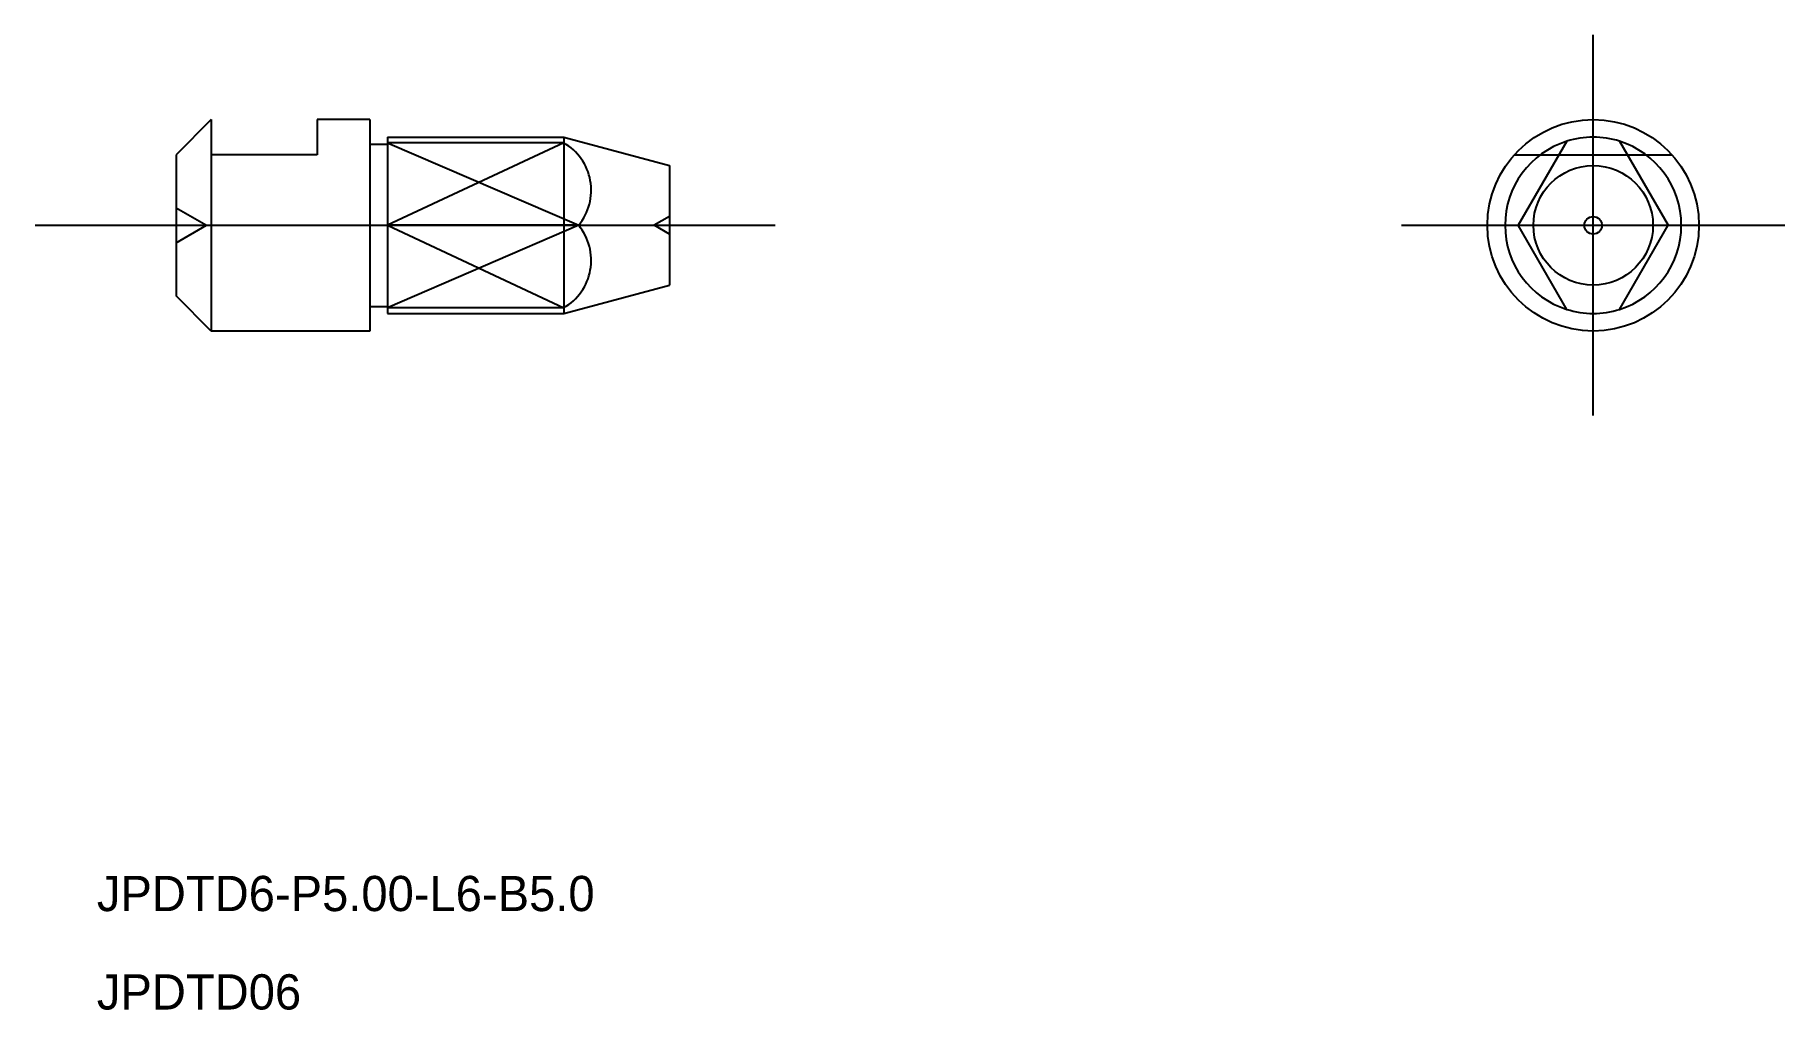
# Model space of a CAD drawing. Extents: x 574.5 to 624.2, y 576.8 to 604.5.
import ezdxf

# ---------------------------------------------------------------- set-up
doc = ezdxf.new("R2010")
doc.units = 0
for name, pattern in [('CENTER', [50.8, 31.75, -6.35, 6.35, -6.35]), ('DASHED', [19.05, 12.7, -6.35]), ('PHANTOM', [63.5, 31.75, -6.35, 6.35, -6.35, 6.35, -6.35])]:
    doc.linetypes.add(name, pattern=pattern)
doc.layers.get('0').update_dxf_attribs({"linetype": 'CONTINUOUS'})
doc.layers.add('CENTER', color=1, linetype='CENTER')

msp = doc.modelspace()

# ---------------------------------------------------------------- linework, layer by layer
at = {"color": 7, "linetype": 'CONTINUOUS'}
for p, q in [((579.545, 602.101), (578.545, 601.101)), ((579.545, 602.101), (579.545, 596.101)), ((584.045, 602.101), (582.545, 602.101)), ((582.545, 602.101), (582.545, 601.101)), ((584.045, 602.101), (584.045, 596.101)), ((584.045, 601.401), (584.545, 601.401)), ((584.545, 601.601), (589.545, 601.601)), ((584.545, 601.601), (584.545, 596.601)), ((589.545, 601.601), (589.545, 596.601)), ((589.545, 601.601), (592.545, 600.797)), ((618, 601.486), (616.623, 599.101)), ((619.5, 601.486), (620.877, 599.101)), ((578.545, 601.101), (578.545, 597.101)), ((582.545, 601.101), (579.545, 601.101)), ((592.545, 600.797), (592.545, 597.405)), ((618, 596.716), (616.623, 599.101)), ((619.5, 596.716), (620.877, 599.101)), ((589.545, 596.601), (592.545, 597.405)), ((579.545, 596.101), (578.545, 597.101)), ((584.045, 596.801), (584.545, 596.801)), ((584.545, 596.601), (589.545, 596.601)), ((584.045, 596.101), (579.545, 596.101))]:
    msp.add_line(p, q, dxfattribs=at)
at = {"color": 3}
for p, q in [((584.545, 601.443), (589.969, 599.101)), ((589.545, 601.443), (584.545, 599.101)), ((589.969, 599.101), (584.545, 596.759)), ((584.545, 599.101), (589.545, 596.759))]:
    msp.add_line(p, q, dxfattribs=at)
for p, q in [((589.545, 601.443), (584.545, 601.443)), ((589.969, 599.101), (584.545, 599.101)), ((589.545, 596.759), (584.545, 596.759))]:
    msp.add_line(p, q)
at = {"color": 3, "linetype": 'DASHED'}
for p, q in [((616.514, 601.101), (620.986, 601.101)), ((578.545, 599.601), (579.411, 599.101)), ((592.545, 599.351), (592.112, 599.101)), ((578.545, 598.601), (579.411, 599.101)), ((592.545, 598.851), (592.112, 599.101))]:
    msp.add_line(p, q, dxfattribs=at)
at = {"color": 7, "linetype": 'CONTINUOUS'}
for radius in [3, 1.696, 0.25]:
    msp.add_circle((618.75, 599.101), radius, dxfattribs=at)
for centre, start, end in [((588.764, 600.092), 320.553, 59.9856), ((588.764, 598.11), 300.0144, 39.447)]:
    msp.add_arc(centre, 1.56, start, end)
at = {"color": 3, "linetype": 'PHANTOM'}
for start, end in [(107.4576, 252.5424), (287.4576, 72.5424)]:
    msp.add_arc((618.75, 599.101), 2.5, start, end, dxfattribs=at)
at = {"color": 7, "linetype": 'CONTINUOUS'}
for start, end in [(72.5424, 107.4576), (252.5424, 287.4576)]:
    msp.add_arc((618.75, 599.101), 2.5, start, end, dxfattribs=at)
at = {"layer": 'CENTER', "color": 1, "linetype": 'CENTER'}
for p, q in [((618.75, 593.701), (618.75, 604.501)), ((574.545, 599.101), (595.545, 599.101)), ((613.309, 599.101), (624.191, 599.101))]:
    msp.add_line(p, q, dxfattribs=at)

# ---------------------------------------------------------------- texts
at = {"color": 7, "linetype": 'CONTINUOUS'}
for s, p in [('JPDTD6-P5.00-L6-B5.0', (576.299, 579.641)), ('JPDTD06', (576.299, 576.849))]:
    msp.add_text(s, height=1, dxfattribs=at).set_placement(p)

doc.saveas('drawing.dxf')
